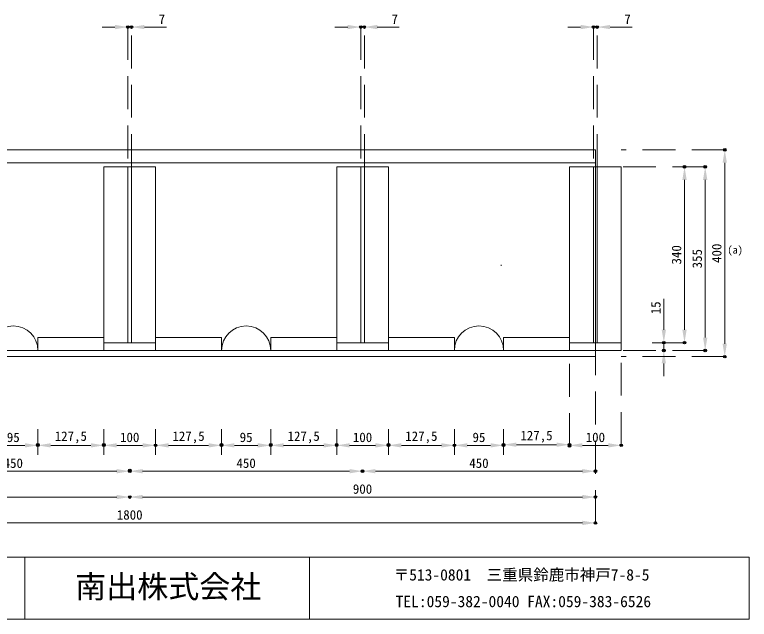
# Model space of a CAD drawing. Units: millimetres, scale not verified. Extents: x -1701 to 1700, y -915 to 1201.
# Drawn here: x 280 to 1700, y -915 to 255 of the extents above; entities that cross this region are included whole.
import ezdxf
from ezdxf.enums import TextEntityAlignment as Align

# ---------------------------------------------------------------- set-up
doc = ezdxf.new("R2010")
doc.units = ezdxf.units.MM
doc.header["$LTSCALE"] = 10
doc.header["$PDMODE"] = 32
doc.header["$PDSIZE"] = 5
doc.linetypes.add('USER2', pattern=[9.525, 6.35, -3.175])
for name, color, linetype, lineweight in [('0-0_0', 7, 'Continuous', 18), ('0-2_外形線', 7, 'Continuous', 18), ('0-6_表枠線', 7, 'Continuous', 18), ('0-8_文字', 7, 'Continuous', 18), ('0-9_寸法線', 7, 'USER2', 18)]:
    doc.layers.add(name, color=color, linetype=linetype, lineweight=lineweight)
doc.layers.add('0-5_Defpoints', color=7, linetype='Continuous')
doc.styles.add('ＭＳ ゴシック', font='')
doc.styles.get('ＭＳ ゴシック').set_extended_font_data('MS Gothic')

# ---------------------------------------------------------------- blocks, each defined once
blk = doc.blocks.new('D4')
at = {"layer": '0-2_外形線'}
for p, q in [((10384.59, 4969.79), (10322.09, 4969.79)), ((10447.09, 4971.35), (10447.09, 4972.91)), ((10447.09, 4969.79), (10464.59, 4969.79)), ((10464.59, 4971.35), (10464.59, 4972.91)), ((10527.09, 4969.79), (10633.18, 4969.79))]:
    blk.add_line(p, q, dxfattribs=at)
for points in [[(10384.59, 4980.21), (10384.59, 4959.37), (10447.09, 4969.79)], [(10527.09, 4980.21), (10527.09, 4959.37), (10464.59, 4969.79)]]:
    blk.add_solid(points, dxfattribs=at)
at = {"layer": '0-5_Defpoints'}
for p in [(10447.09, 4969.79), (10464.59, 4969.79)]:
    blk.add_point(p, dxfattribs=at)
at = {"layer": '0-2_外形線', "style": 'ＭＳ ゴシック'}
blk.add_text('7', height=45.82, dxfattribs=at).set_placement((10595.76, 4971.35), align=Align.BOTTOM_LEFT)
blk = doc.blocks.new('D5')
at = {"layer": '0-2_外形線'}
for p, q in [((6018.34, 2572.18), (10393.34, 2572.18)), ((10455.84, 2573.74), (10455.84, 2575.31))]:
    blk.add_line(p, q, dxfattribs=at)
blk.add_solid([(10393.34, 2582.6), (10393.34, 2561.76), (10455.84, 2572.18)], dxfattribs=at)
at = {"layer": '0-5_Defpoints'}
blk.add_point((10455.84, 2572.18), dxfattribs=at)
at = {"layer": '0-2_外形線', "style": 'ＭＳ ゴシック'}
blk.add_text('1800', height=45.82, dxfattribs=at).set_placement((8143.34, 2574.4), align=Align.BOTTOM_LEFT)
blk = doc.blocks.new('D7')
at = {"layer": '0-2_外形線'}
for p, q in [((10330.84, 2948.74), (10330.84, 2944.06)), ((10393.34, 2947.18), (10518.34, 2947.18)), ((10580.84, 2948.74), (10580.84, 2950.31))]:
    blk.add_line(p, q, dxfattribs=at)
for points in [[(10393.34, 2957.6), (10393.34, 2936.76), (10330.84, 2947.18)], [(10518.34, 2957.6), (10518.34, 2936.76), (10580.84, 2947.18)]]:
    blk.add_solid(points, dxfattribs=at)
at = {"layer": '0-5_Defpoints'}
for p in [(10330.84, 2950.31), (10580.84, 2947.18)]:
    blk.add_point(p, dxfattribs=at)
at = {"layer": '0-2_外形線', "style": 'ＭＳ ゴシック'}
blk.add_text('100', height=45.82, dxfattribs=at).set_placement((10408.97, 2949.4), align=Align.BOTTOM_LEFT)
blk = doc.blocks.new('D22')
at = {"layer": '0-2_外形線'}
for p, q in [((11079.28, 4376.05), (11077.72, 4376.05)), ((11080.84, 4313.55), (11080.84, 3438.55)), ((11079.28, 3376.05), (11077.72, 3376.05))]:
    blk.add_line(p, q, dxfattribs=at)
for points in [[(11070.43, 4313.55), (11091.26, 4313.55), (11080.84, 4376.05)], [(11070.43, 3438.55), (11091.26, 3438.55), (11080.84, 3376.05)]]:
    blk.add_solid(points, dxfattribs=at)
at = {"layer": '0-5_Defpoints'}
for p in [(11080.84, 4376.05), (11080.84, 3376.05)]:
    blk.add_point(p, dxfattribs=at)
at = {"layer": '0-2_外形線', "style": 'ＭＳ ゴシック'}
blk.add_text('400', height=45.82, rotation=90, dxfattribs=at).set_placement((11078.62, 3829.17), align=Align.BOTTOM_LEFT)
blk = doc.blocks.new('D24')
at = {"layer": '0-2_外形線'}
for p, q in [((10984.94, 4293.55), (10983.37, 4293.55)), ((10986.5, 4231.05), (10986.5, 3468.55)), ((10984.94, 3406.05), (10983.37, 3406.05))]:
    blk.add_line(p, q, dxfattribs=at)
for points in [[(10976.08, 4231.05), (10996.92, 4231.05), (10986.5, 4293.55)], [(10976.08, 3468.55), (10996.92, 3468.55), (10986.5, 3406.05)]]:
    blk.add_solid(points, dxfattribs=at)
at = {"layer": '0-5_Defpoints'}
for p in [(10986.5, 4293.55), (10986.5, 3406.05)]:
    blk.add_point(p, dxfattribs=at)
at = {"layer": '0-2_外形線', "style": 'ＭＳ ゴシック'}
blk.add_text('355', height=45.82, rotation=90, dxfattribs=at).set_placement((10984.26, 3802.92), align=Align.BOTTOM_LEFT)
blk = doc.blocks.new('D29')
at = {"layer": '0-2_外形線'}
for p, q in [((10786.5, 3506.05), (10786.5, 3655.79)), ((10784.94, 3443.55), (10783.37, 3443.55)), ((10786.5, 3406.05), (10786.5, 3443.55)), ((10784.94, 3406.05), (10783.37, 3406.05)), ((10786.5, 3343.55), (10786.5, 3281.05))]:
    blk.add_line(p, q, dxfattribs=at)
for points in [[(10776.08, 3506.05), (10796.92, 3506.05), (10786.5, 3443.55)], [(10776.08, 3343.55), (10796.92, 3343.55), (10786.5, 3406.05)]]:
    blk.add_solid(points, dxfattribs=at)
at = {"layer": '0-5_Defpoints'}
for p in [(10786.5, 3443.55), (10786.5, 3406.05)]:
    blk.add_point(p, dxfattribs=at)
at = {"layer": '0-2_外形線', "style": 'ＭＳ ゴシック'}
blk.add_text('15', height=45.82, rotation=90, dxfattribs=at).set_placement((10784.28, 3580.92), align=Align.BOTTOM_LEFT)
blk = doc.blocks.new('D30')
at = {"layer": '0-2_外形線'}
for p, q in [((10884.94, 4293.55), (10883.37, 4293.55)), ((10886.5, 3506.05), (10886.5, 4231.05)), ((10888.06, 3443.55), (10889.62, 3443.55))]:
    blk.add_line(p, q, dxfattribs=at)
for points in [[(10876.08, 4231.05), (10896.92, 4231.05), (10886.5, 4293.55)], [(10876.08, 3506.05), (10896.92, 3506.05), (10886.5, 3443.55)]]:
    blk.add_solid(points, dxfattribs=at)
at = {"layer": '0-5_Defpoints'}
for p in [(10886.5, 4293.55), (10886.5, 3443.55)]:
    blk.add_point(p, dxfattribs=at)
at = {"layer": '0-2_外形線', "style": 'ＭＳ ゴシック'}
blk.add_text('340', height=45.82, rotation=90, dxfattribs=at).set_placement((10884.26, 3821.67), align=Align.BOTTOM_LEFT)
blk = doc.blocks.new('D52')
at = {"layer": '0-2_外形線'}
for p, q in [((5955.84, 2698.74), (5955.84, 2700.31)), ((8205.84, 2698.74), (8205.84, 2700.31)), ((6018.34, 2697.18), (8143.34, 2697.18))]:
    blk.add_line(p, q, dxfattribs=at)
for points in [[(6018.34, 2707.6), (6018.34, 2686.76), (5955.84, 2697.18)], [(8143.34, 2707.6), (8143.34, 2686.76), (8205.84, 2697.18)]]:
    blk.add_solid(points, dxfattribs=at)
at = {"layer": '0-5_Defpoints'}
for p in [(5955.84, 2697.18), (8205.84, 2697.18)]:
    blk.add_point(p, dxfattribs=at)
at = {"layer": '0-2_外形線', "style": 'ＭＳ ゴシック'}
blk.add_text('900', height=45.82, dxfattribs=at).set_placement((7033.97, 2699.4), align=Align.BOTTOM_LEFT)
blk = doc.blocks.new('D53')
at = {"layer": '0-2_外形線'}
for p, q in [((8205.84, 2698.74), (8205.84, 2700.31)), ((10455.84, 2698.74), (10455.84, 2700.31)), ((8268.34, 2697.18), (10393.34, 2697.18))]:
    blk.add_line(p, q, dxfattribs=at)
for points in [[(8268.34, 2707.6), (8268.34, 2686.76), (8205.84, 2697.18)], [(10393.34, 2707.6), (10393.34, 2686.76), (10455.84, 2697.18)]]:
    blk.add_solid(points, dxfattribs=at)
at = {"layer": '0-5_Defpoints'}
for p in [(8205.84, 2697.18), (10455.84, 2697.18)]:
    blk.add_point(p, dxfattribs=at)
at = {"layer": '0-2_外形線', "style": 'ＭＳ ゴシック'}
blk.add_text('900', height=45.82, dxfattribs=at).set_placement((9283.97, 2699.4), align=Align.BOTTOM_LEFT)
blk = doc.blocks.new('D55')
at = {"layer": '0-2_外形線'}
for p, q in [((7080.84, 2823.74), (7080.84, 2825.31)), ((7143.34, 2822.18), (8143.34, 2822.18)), ((8205.84, 2823.74), (8205.84, 2825.31))]:
    blk.add_line(p, q, dxfattribs=at)
for points in [[(7143.34, 2832.6), (7143.34, 2811.76), (7080.84, 2822.18)], [(8143.34, 2832.6), (8143.34, 2811.76), (8205.84, 2822.18)]]:
    blk.add_solid(points, dxfattribs=at)
at = {"layer": '0-5_Defpoints'}
for p in [(7080.84, 2822.18), (8205.84, 2822.18)]:
    blk.add_point(p, dxfattribs=at)
at = {"layer": '0-2_外形線', "style": 'ＭＳ ゴシック'}
blk.add_text('450', height=45.82, dxfattribs=at).set_placement((7596.47, 2824.4), align=Align.BOTTOM_LEFT)
blk = doc.blocks.new('D56')
at = {"layer": '0-2_外形線'}
for p, q in [((8205.84, 2823.74), (8205.84, 2819.06)), ((8268.34, 2822.18), (9268.34, 2822.18)), ((9330.84, 2823.74), (9330.84, 2825.31))]:
    blk.add_line(p, q, dxfattribs=at)
for points in [[(8268.34, 2832.6), (8268.34, 2811.76), (8205.84, 2822.18)], [(9268.34, 2832.6), (9268.34, 2811.76), (9330.84, 2822.18)]]:
    blk.add_solid(points, dxfattribs=at)
at = {"layer": '0-5_Defpoints'}
for p in [(8205.84, 2825.31), (9330.84, 2822.18)]:
    blk.add_point(p, dxfattribs=at)
at = {"layer": '0-2_外形線', "style": 'ＭＳ ゴシック'}
blk.add_text('450', height=45.82, dxfattribs=at).set_placement((8721.47, 2824.4), align=Align.BOTTOM_LEFT)
blk = doc.blocks.new('D57')
at = {"layer": '0-2_外形線'}
for p, q in [((9330.84, 2823.74), (9330.84, 2825.31)), ((9393.34, 2822.18), (10393.34, 2822.18)), ((10455.84, 2823.74), (10455.84, 2825.31))]:
    blk.add_line(p, q, dxfattribs=at)
for points in [[(9393.34, 2832.6), (9393.34, 2811.76), (9330.84, 2822.18)], [(10393.34, 2832.6), (10393.34, 2811.76), (10455.84, 2822.18)]]:
    blk.add_solid(points, dxfattribs=at)
at = {"layer": '0-5_Defpoints'}
for p in [(9330.84, 2822.18), (10455.84, 2822.18)]:
    blk.add_point(p, dxfattribs=at)
at = {"layer": '0-2_外形線', "style": 'ＭＳ ゴシック'}
blk.add_text('450', height=45.82, dxfattribs=at).set_placement((9846.47, 2824.4), align=Align.BOTTOM_LEFT)
blk = doc.blocks.new('D62')
at = {"layer": '0-2_外形線'}
for p, q in [((7524.59, 2947.96), (7524.59, 2944.06)), ((7587.09, 2947.18), (7699.59, 2947.18)), ((7762.09, 2948.74), (7762.09, 2950.31))]:
    blk.add_line(p, q, dxfattribs=at)
for points in [[(7587.09, 2957.6), (7587.09, 2936.76), (7524.59, 2947.18)], [(7699.59, 2957.6), (7699.59, 2936.76), (7762.09, 2947.18)]]:
    blk.add_solid(points, dxfattribs=at)
at = {"layer": '0-5_Defpoints'}
for p in [(7524.59, 2949.52), (7762.09, 2947.18)]:
    blk.add_point(p, dxfattribs=at)
at = {"layer": '0-2_外形線', "style": 'ＭＳ ゴシック'}
blk.add_text('95', height=45.82, dxfattribs=at).set_placement((7612.09, 2949.4), align=Align.BOTTOM_LEFT)
blk = doc.blocks.new('D63')
at = {"layer": '0-2_外形線'}
for p, q in [((7762.09, 2947.96), (7762.09, 2944.06)), ((7824.59, 2947.18), (8018.34, 2947.18)), ((8080.84, 2948.74), (8080.84, 2950.31))]:
    blk.add_line(p, q, dxfattribs=at)
for points in [[(7824.59, 2957.6), (7824.59, 2936.76), (7762.09, 2947.18)], [(8018.34, 2957.6), (8018.34, 2936.76), (8080.84, 2947.18)]]:
    blk.add_solid(points, dxfattribs=at)
at = {"layer": '0-5_Defpoints'}
for p in [(7762.09, 2949.52), (8080.84, 2947.18)]:
    blk.add_point(p, dxfattribs=at)
at = {"layer": '0-2_外形線', "style": 'ＭＳ ゴシック'}
blk.add_text('127,5', height=45.82, dxfattribs=at).set_placement((7843.34, 2955.05), align=Align.BOTTOM_LEFT)
blk = doc.blocks.new('D64')
at = {"layer": '0-2_外形線'}
for p, q in [((8080.84, 2948.74), (8080.84, 2944.06)), ((8143.34, 2947.18), (8268.34, 2947.18)), ((8330.84, 2948.74), (8330.84, 2950.31))]:
    blk.add_line(p, q, dxfattribs=at)
for points in [[(8143.34, 2957.6), (8143.34, 2936.76), (8080.84, 2947.18)], [(8268.34, 2957.6), (8268.34, 2936.76), (8330.84, 2947.18)]]:
    blk.add_solid(points, dxfattribs=at)
at = {"layer": '0-5_Defpoints'}
for p in [(8080.84, 2950.31), (8330.84, 2947.18)]:
    blk.add_point(p, dxfattribs=at)
at = {"layer": '0-2_外形線', "style": 'ＭＳ ゴシック'}
blk.add_text('100', height=45.82, dxfattribs=at).set_placement((8158.97, 2949.4), align=Align.BOTTOM_LEFT)
blk = doc.blocks.new('D65')
at = {"layer": '0-2_外形線'}
for p, q in [((8330.84, 2948.74), (8330.84, 2950.31)), ((8393.34, 2947.18), (8587.09, 2947.18)), ((8649.59, 2948.74), (8649.59, 2950.31))]:
    blk.add_line(p, q, dxfattribs=at)
for points in [[(8393.34, 2957.6), (8393.34, 2936.76), (8330.84, 2947.18)], [(8587.09, 2957.6), (8587.09, 2936.76), (8649.59, 2947.18)]]:
    blk.add_solid(points, dxfattribs=at)
at = {"layer": '0-5_Defpoints'}
for p in [(8330.84, 2947.18), (8649.59, 2947.18)]:
    blk.add_point(p, dxfattribs=at)
at = {"layer": '0-2_外形線', "style": 'ＭＳ ゴシック'}
blk.add_text('127,5', height=45.82, dxfattribs=at).set_placement((8412.09, 2955.05), align=Align.BOTTOM_LEFT)
blk = doc.blocks.new('D66')
at = {"layer": '0-2_外形線'}
for p, q in [((8649.59, 2948.74), (8649.59, 2944.06)), ((8712.09, 2947.18), (8824.59, 2947.18)), ((8887.09, 2948.74), (8887.09, 2950.31))]:
    blk.add_line(p, q, dxfattribs=at)
for points in [[(8712.09, 2957.6), (8712.09, 2936.76), (8649.59, 2947.18)], [(8824.59, 2957.6), (8824.59, 2936.76), (8887.09, 2947.18)]]:
    blk.add_solid(points, dxfattribs=at)
at = {"layer": '0-5_Defpoints'}
for p in [(8649.59, 2950.31), (8887.09, 2947.18)]:
    blk.add_point(p, dxfattribs=at)
at = {"layer": '0-2_外形線', "style": 'ＭＳ ゴシック'}
blk.add_text('95', height=45.82, dxfattribs=at).set_placement((8737.09, 2949.4), align=Align.BOTTOM_LEFT)
blk = doc.blocks.new('D67')
at = {"layer": '0-2_外形線'}
for p, q in [((8887.09, 2948.74), (8887.09, 2944.06)), ((8949.59, 2947.18), (9143.34, 2947.18)), ((9205.84, 2948.74), (9205.84, 2950.31))]:
    blk.add_line(p, q, dxfattribs=at)
for points in [[(8949.59, 2957.6), (8949.59, 2936.76), (8887.09, 2947.18)], [(9143.34, 2957.6), (9143.34, 2936.76), (9205.84, 2947.18)]]:
    blk.add_solid(points, dxfattribs=at)
at = {"layer": '0-5_Defpoints'}
for p in [(8887.09, 2950.31), (9205.84, 2947.18)]:
    blk.add_point(p, dxfattribs=at)
at = {"layer": '0-2_外形線', "style": 'ＭＳ ゴシック'}
blk.add_text('127,5', height=45.82, dxfattribs=at).set_placement((8968.34, 2955.05), align=Align.BOTTOM_LEFT)
blk = doc.blocks.new('D68')
at = {"layer": '0-2_外形線'}
for p, q in [((9205.84, 2948.74), (9205.84, 2944.06)), ((9268.34, 2947.18), (9393.34, 2947.18)), ((9455.84, 2948.74), (9455.84, 2944.06))]:
    blk.add_line(p, q, dxfattribs=at)
for points in [[(9268.34, 2957.6), (9268.34, 2936.76), (9205.84, 2947.18)], [(9393.34, 2957.6), (9393.34, 2936.76), (9455.84, 2947.18)]]:
    blk.add_solid(points, dxfattribs=at)
at = {"layer": '0-5_Defpoints'}
for p in [(9205.84, 2950.31), (9455.84, 2950.31), (9455.84, 2947.18)]:
    blk.add_point(p, dxfattribs=at)
at = {"layer": '0-2_外形線', "style": 'ＭＳ ゴシック'}
blk.add_text('100', height=45.82, dxfattribs=at).set_placement((9283.97, 2949.4), align=Align.BOTTOM_LEFT)
blk = doc.blocks.new('D69')
at = {"layer": '0-2_外形線'}
for p, q in [((9455.84, 2948.74), (9455.84, 2944.06)), ((9518.34, 2947.18), (9712.09, 2947.18)), ((9774.59, 2948.74), (9774.59, 2950.31))]:
    blk.add_line(p, q, dxfattribs=at)
for points in [[(9518.34, 2957.6), (9518.34, 2936.76), (9455.84, 2947.18)], [(9712.09, 2957.6), (9712.09, 2936.76), (9774.59, 2947.18)]]:
    blk.add_solid(points, dxfattribs=at)
at = {"layer": '0-5_Defpoints'}
for p in [(9455.84, 2950.31), (9774.59, 2947.18)]:
    blk.add_point(p, dxfattribs=at)
at = {"layer": '0-2_外形線', "style": 'ＭＳ ゴシック'}
blk.add_text('127,5', height=45.82, dxfattribs=at).set_placement((9537.09, 2955.05), align=Align.BOTTOM_LEFT)
blk = doc.blocks.new('D70')
at = {"layer": '0-2_外形線'}
for p, q in [((9774.59, 2948.74), (9774.59, 2950.31)), ((9837.09, 2947.18), (9949.59, 2947.18)), ((10012.09, 2948.74), (10012.09, 2950.31))]:
    blk.add_line(p, q, dxfattribs=at)
for points in [[(9837.09, 2957.6), (9837.09, 2936.76), (9774.59, 2947.18)], [(9949.59, 2957.6), (9949.59, 2936.76), (10012.09, 2947.18)]]:
    blk.add_solid(points, dxfattribs=at)
at = {"layer": '0-5_Defpoints'}
for p in [(9774.59, 2947.18), (10012.09, 2947.18)]:
    blk.add_point(p, dxfattribs=at)
at = {"layer": '0-2_外形線', "style": 'ＭＳ ゴシック'}
blk.add_text('95', height=45.82, dxfattribs=at).set_placement((9862.09, 2949.4), align=Align.BOTTOM_LEFT)
blk = doc.blocks.new('D71')
at = {"layer": '0-2_外形線'}
for p, q in [((10012.09, 2951.09), (10012.09, 2953.43)), ((10074.59, 2950.31), (10268.34, 2950.31)), ((10330.84, 2945.62), (10330.84, 2953.43))]:
    blk.add_line(p, q, dxfattribs=at)
for points in [[(10074.59, 2960.72), (10074.59, 2939.89), (10012.09, 2950.31)], [(10268.34, 2960.72), (10268.34, 2939.89), (10330.84, 2950.31)]]:
    blk.add_solid(points, dxfattribs=at)
at = {"layer": '0-5_Defpoints'}
for p in [(10012.09, 2949.52), (10330.84, 2950.31), (10330.84, 2944.06)]:
    blk.add_point(p, dxfattribs=at)
at = {"layer": '0-2_外形線', "style": 'ＭＳ ゴシック'}
blk.add_text('127,5', height=45.82, dxfattribs=at).set_placement((10093.34, 2958.18), align=Align.BOTTOM_LEFT)
blk = doc.blocks.new('D74')
at = {"layer": '0-2_外形線'}
for p, q in [((9259.59, 4969.79), (9197.09, 4969.79)), ((9322.09, 4971.35), (9322.09, 4972.91)), ((9322.09, 4969.79), (9339.59, 4969.79)), ((9339.59, 4971.35), (9339.59, 4972.91)), ((9402.09, 4969.79), (9508.18, 4969.79))]:
    blk.add_line(p, q, dxfattribs=at)
for points in [[(9259.59, 4980.21), (9259.59, 4959.37), (9322.09, 4969.79)], [(9402.09, 4980.21), (9402.09, 4959.37), (9339.59, 4969.79)]]:
    blk.add_solid(points, dxfattribs=at)
at = {"layer": '0-5_Defpoints'}
for p in [(9322.09, 4969.79), (9339.59, 4969.79)]:
    blk.add_point(p, dxfattribs=at)
at = {"layer": '0-2_外形線', "style": 'ＭＳ ゴシック'}
blk.add_text('7', height=45.82, dxfattribs=at).set_placement((9470.76, 4971.35), align=Align.BOTTOM_LEFT)
blk = doc.blocks.new('D75')
at = {"layer": '0-2_外形線'}
for p, q in [((8134.59, 4969.79), (8072.09, 4969.79)), ((8197.09, 4971.35), (8197.09, 4972.91)), ((8197.09, 4969.79), (8214.59, 4969.79)), ((8214.59, 4971.35), (8214.59, 4972.91)), ((8277.09, 4969.79), (8383.18, 4969.79))]:
    blk.add_line(p, q, dxfattribs=at)
for points in [[(8134.59, 4980.21), (8134.59, 4959.37), (8197.09, 4969.79)], [(8277.09, 4980.21), (8277.09, 4959.37), (8214.59, 4969.79)]]:
    blk.add_solid(points, dxfattribs=at)
at = {"layer": '0-5_Defpoints'}
for p in [(8197.09, 4969.79), (8214.59, 4969.79)]:
    blk.add_point(p, dxfattribs=at)
at = {"layer": '0-2_外形線', "style": 'ＭＳ ゴシック'}
blk.add_text('7', height=45.82, dxfattribs=at).set_placement((8345.76, 4971.35), align=Align.BOTTOM_LEFT)

msp = doc.modelspace()

# ---------------------------------------------------------------- linework, layer by layer
at = {"layer": '0-2_外形線'}
for p, q in [((949.16, -379.87), (949.16, -39.87)), ((956.16, -379.87), (956.16, -39.87)), ((1055.16, -394.87), (1150.16, -394.87))]:
    msp.add_line(p, q, dxfattribs=at)
for points in [[(1402.66, -6.87), (-397.34, -6.87), (-397.34, -406.87), (1402.66, -406.87)], [(452.66, -379.87), (552.66, -379.87), (552.66, -39.87), (452.66, -39.87)], [(499.16, -379.87), (506.16, -379.87), (506.16, -39.87), (499.16, -39.87)], [(902.66, -379.87), (1002.66, -379.87), (1002.66, -39.87), (902.66, -39.87)], [(1352.66, -394.87), (1452.66, -394.87), (1452.66, -39.87), (1352.66, -39.87)], [(1399.16, -379.87), (1406.16, -379.87), (1406.16, -39.87), (1399.16, -39.87)], [(452.66, -394.87), (325.16, -394.87), (325.16, -369.87), (452.66, -369.87)], [(452.66, -394.87), (552.66, -394.87), (552.66, -379.87), (452.66, -379.87)], [(552.66, -394.87), (680.16, -394.87), (680.16, -369.87), (552.66, -369.87)], [(902.66, -394.87), (775.16, -394.87), (775.16, -369.87), (902.66, -369.87)], [(902.66, -394.87), (1002.66, -394.87), (1002.66, -379.87), (902.66, -379.87)], [(1002.66, -394.87), (1130.16, -394.87), (1130.16, -369.87), (1002.66, -369.87)], [(1352.66, -394.87), (1225.16, -394.87), (1225.16, -369.87), (1352.66, -369.87)], [(1352.66, -394.87), (1452.66, -394.87), (1452.66, -379.87), (1352.66, -379.87)], [(-397.34, -406.87), (1402.66, -406.87), (1402.66, -394.87), (-397.34, -394.87)]]:
    msp.add_lwpolyline(points, close=True, dxfattribs=at)
msp.add_lwpolyline([(1220.31, -228.95), (1220.31, -230.95), (1220.31, -228.95)], dxfattribs=at)
for centre in [(277.66, -394.87), (727.66, -394.87), (1177.66, -394.87)]:
    msp.add_arc(centre, 47.5, 0, 180, dxfattribs=at)
at = {"layer": '0-6_表枠線'}
for points in [[(-49.84, -794.87), (300.16, -794.87), (300.16, -914.87), (-49.84, -914.87)], [(300.16, -794.87), (1700.16, -794.87), (1700.16, -914.87), (300.16, -914.87)], [(300.16, -794.87), (850.16, -794.87), (850.16, -914.87), (300.16, -914.87)]]:
    msp.add_lwpolyline(points, close=True, dxfattribs=at)
at = {"layer": '0-8_文字'}
msp.add_lwpolyline([(-397.34, -6.87), (1402.66, -6.87), (1402.66, -31.87), (-397.34, -31.87)], close=True, dxfattribs=at)
at = {"layer": '0-9_寸法線'}
for p, q in [((499.16, 230.63), (499.16, -39.87)), ((506.16, -39.87), (506.16, 230.63)), ((949.16, 230.63), (949.16, -39.87)), ((956.16, -39.87), (956.16, 230.63)), ((1399.16, 230.63), (1399.16, -39.87)), ((1406.16, -39.87), (1406.16, 230.63)), ((1652.66, -6.87), (1452.66, -6.87)), ((1614.93, -39.87), (1452.66, -39.87)), ((1576.18, -379.87), (1506.18, -379.87)), ((1614.93, -394.87), (1452.66, -394.87)), ((1352.66, -579.67), (1352.66, -406.87)), ((1402.66, -728.42), (1402.66, -406.87)), ((1652.66, -406.87), (1452.66, -406.87)), ((1452.66, -577.48), (1452.66, -406.87)), ((325.16, -596.95), (325.16, -546.95)), ((452.66, -596.95), (452.66, -546.95)), ((552.66, -596.95), (552.66, -546.95)), ((680.16, -596.95), (680.16, -546.95)), ((775.16, -596.95), (775.16, -546.95)), ((902.66, -596.95), (902.66, -546.95)), ((1002.66, -596.95), (1002.66, -546.95)), ((1130.16, -596.95), (1130.16, -546.95)), ((1225.16, -596.95), (1225.16, -546.95))]:
    msp.add_line(p, q, dxfattribs=at)

# ---------------------------------------------------------------- block references
at = {"layer": '0-2_外形線', "xscale": 0.4, "yscale": 0.4}
for name in ['D75', 'D74', 'D4', 'D22', 'D30', 'D24', 'D29', 'D63', 'D65', 'D67', 'D69', 'D71', 'D62', 'D64', 'D66', 'D68', 'D70', 'D7', 'D55', 'D56', 'D57', 'D52', 'D53', 'D5']:
    msp.add_blockref(name, (-2779.67, -1757.29), dxfattribs=at)

# ---------------------------------------------------------------- texts
at = {"layer": '0-0_0', "style": 'ＭＳ ゴシック'}
for s, height, p in [('南出株式会社', 43.99, (397.1, -886.78)), ('〒513-0801\u3000三重県鈴鹿市神戸7-8-5', 21.99, (1012.82, -846.44)), ('TEL:059-382-0040 FAX:059-383-6526', 21.99, (1016.64, -898))]:
    msp.add_text(s, height=height, dxfattribs=at).set_placement(p, align=Align.BOTTOM_LEFT)
at = {"layer": '0-8_文字', "style": 'ＭＳ ゴシック'}
msp.add_text('(a)', height=14.66, dxfattribs=at).set_placement((1657.81, -211.97), align=Align.BOTTOM_LEFT)

doc.saveas('drawing.dxf')
